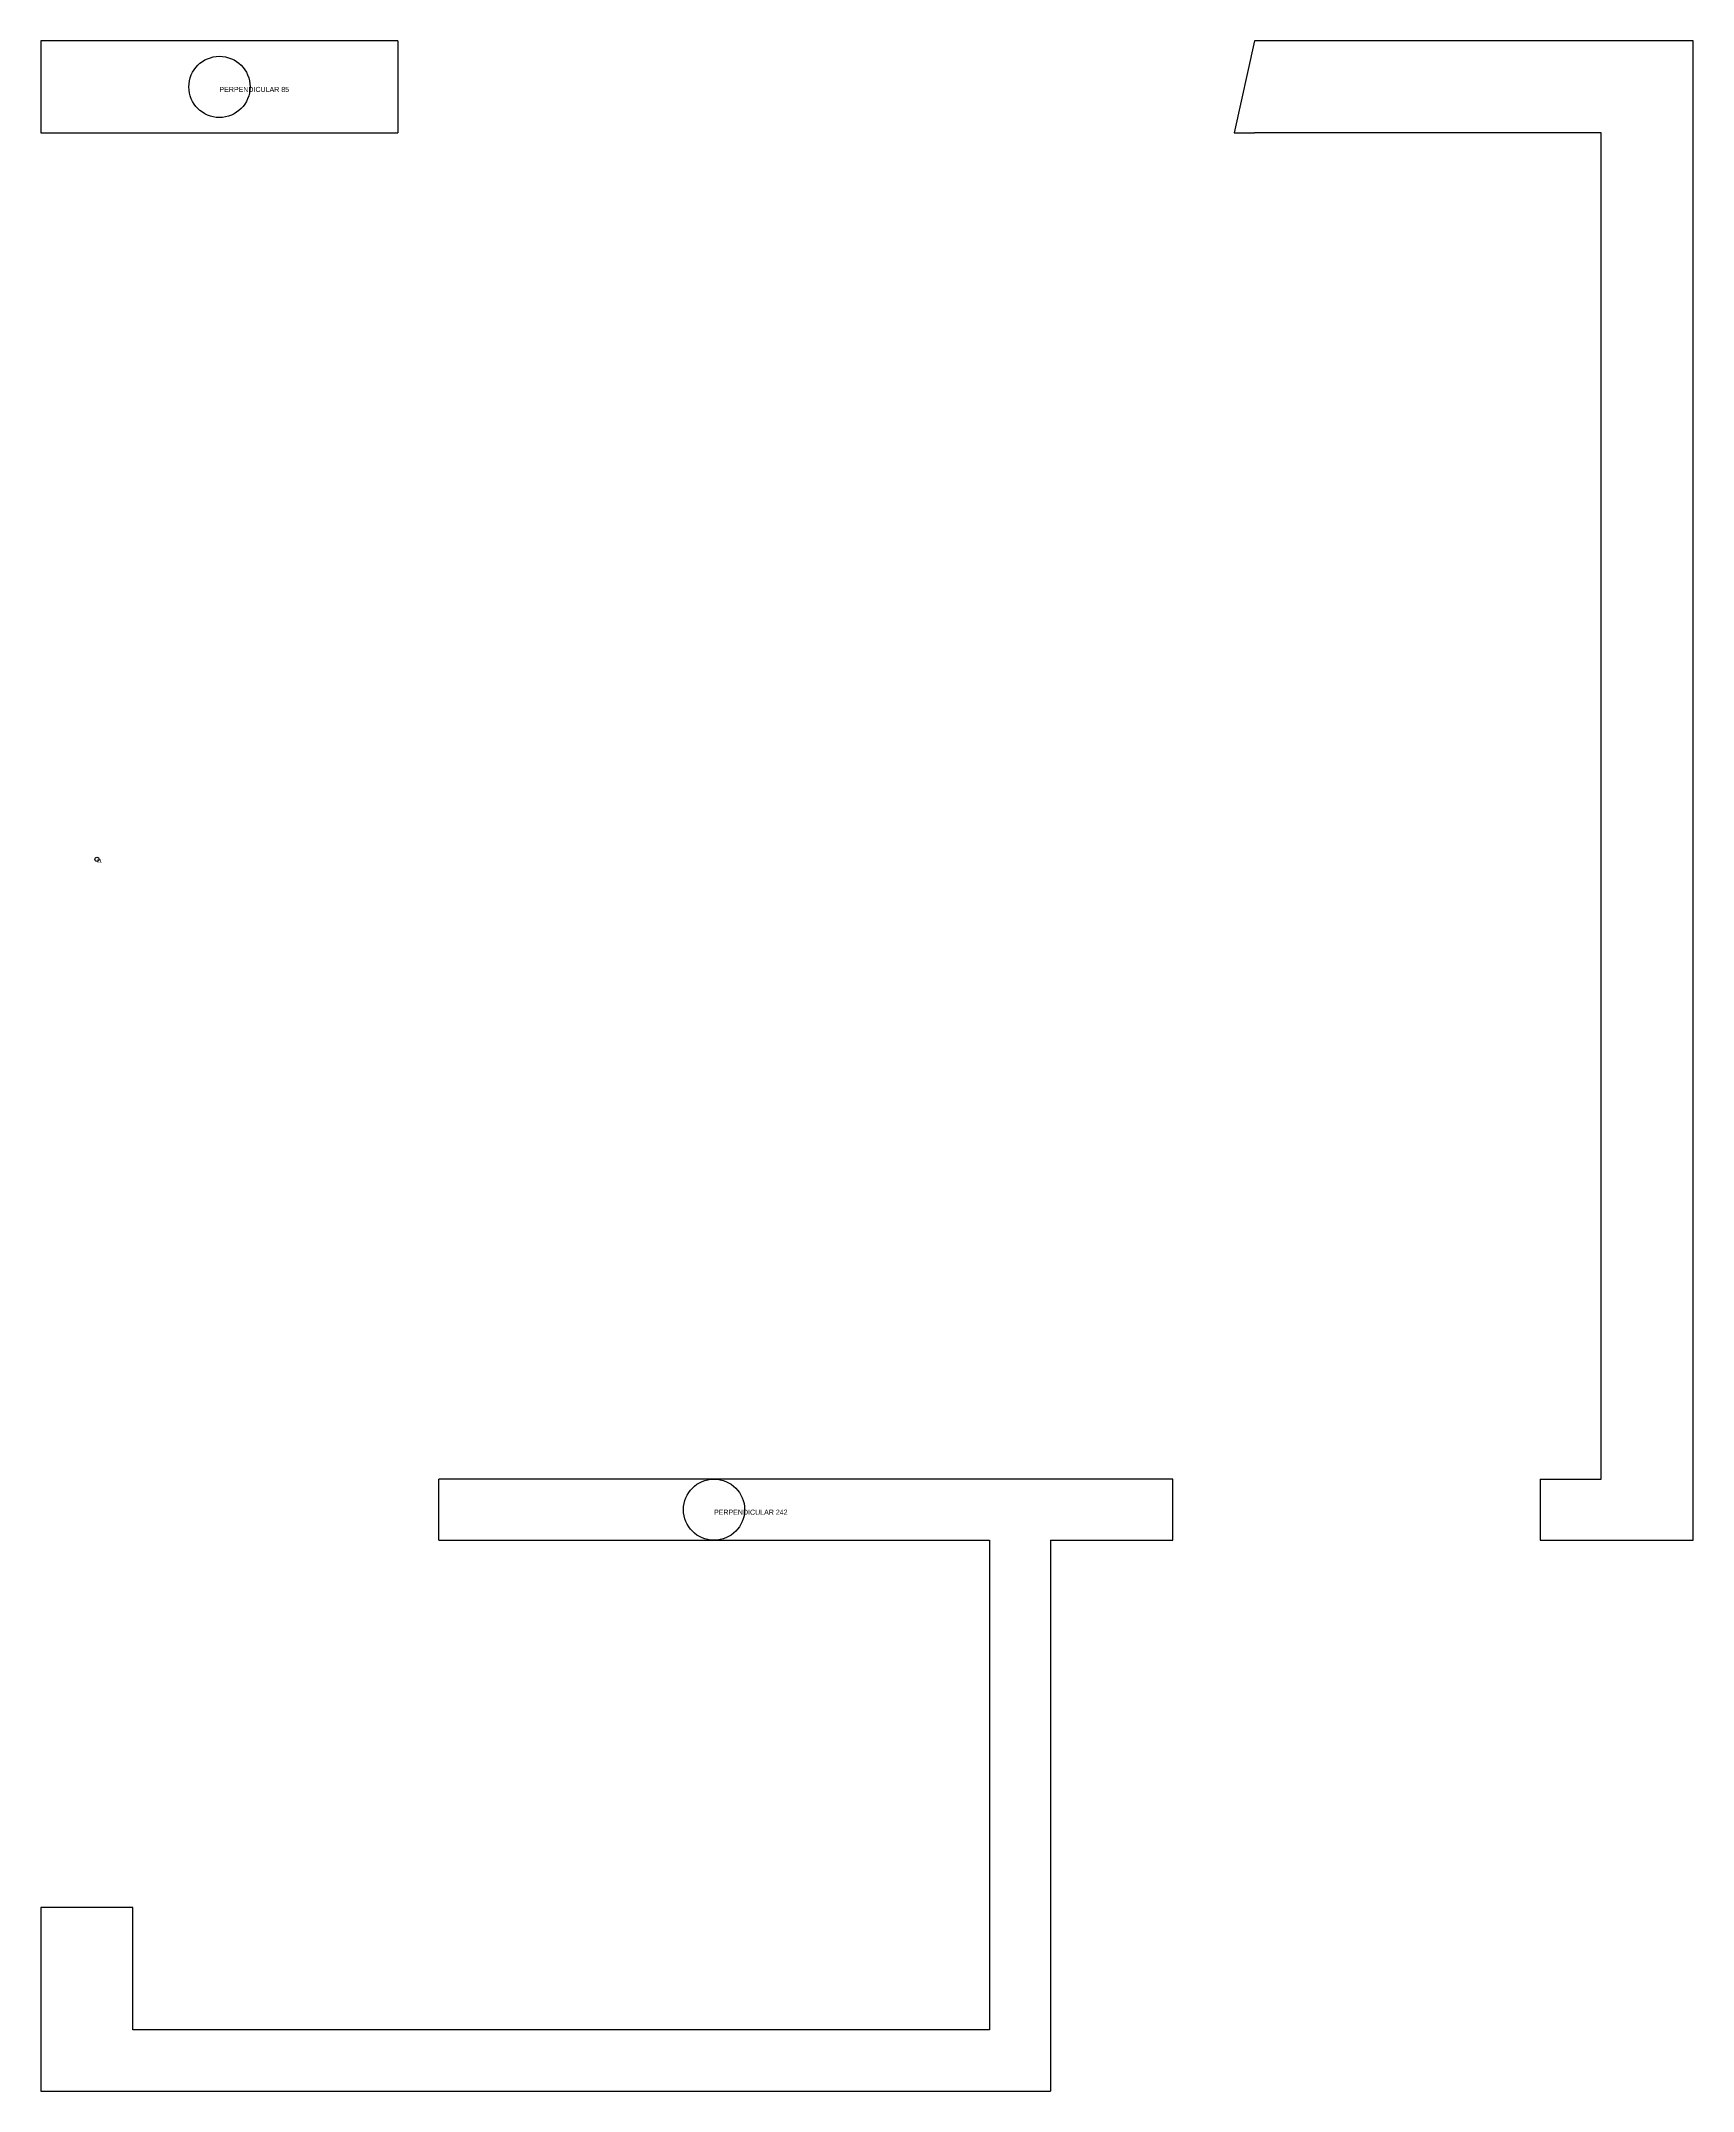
# Model space of a CAD drawing. Header units: metres. Extents: x 526 to 688, y 519 to 720.
import ezdxf

# ---------------------------------------------------------------- set-up
doc = ezdxf.new("R2010")
doc.units = ezdxf.units.M

msp = doc.modelspace()

# ---------------------------------------------------------------- linework, layer by layer
for p, q in [((561, 720), (526, 720)), ((526, 720), (526, 711)), ((561, 720), (561, 711)), ((645, 720), (643, 711)), ((688, 720), (645, 720)), ((688, 573), (688, 720)), ((526, 711), (561, 711)), ((643, 711), (645, 711)), ((679, 711), (645, 711)), ((679, 579), (679, 711)), ((565, 573), (565, 579)), ((637, 579), (565, 579)), ((637, 573), (637, 579)), ((673, 579), (679, 579)), ((673, 579), (673, 573)), ((565, 573), (619, 573)), ((619, 573), (619, 525)), ((625, 573), (637, 573)), ((625, 573), (625, 519)), ((673, 573), (688, 573)), ((535, 537), (526, 537)), ((526, 537), (526, 519)), ((535, 525), (535, 537)), ((619, 525), (535, 525)), ((526, 519), (625, 519))]:
    msp.add_line(p, q)
at = {"layer": 'debug', "color": 5}
for centre in [(543.5, 715.5), (592, 576)]:
    msp.add_circle(centre, 3, dxfattribs=at)
at = {"layer": 'debug', "color": 3}
msp.add_circle((531.49, 639.76), 0.2, dxfattribs=at)

# ---------------------------------------------------------------- texts
at = {"layer": 'debug', "attachment_point": 1}
for s, insert, char_height in [('PERPENDICULAR 85', (543.5, 715.5), 0.5), ('EL', (531.49, 639.76), 0.3), ('PERPENDICULAR 242', (592, 576), 0.5)]:
    msp.add_mtext(s, dxfattribs=dict(at, insert=insert, char_height=char_height))

doc.saveas('drawing.dxf')
